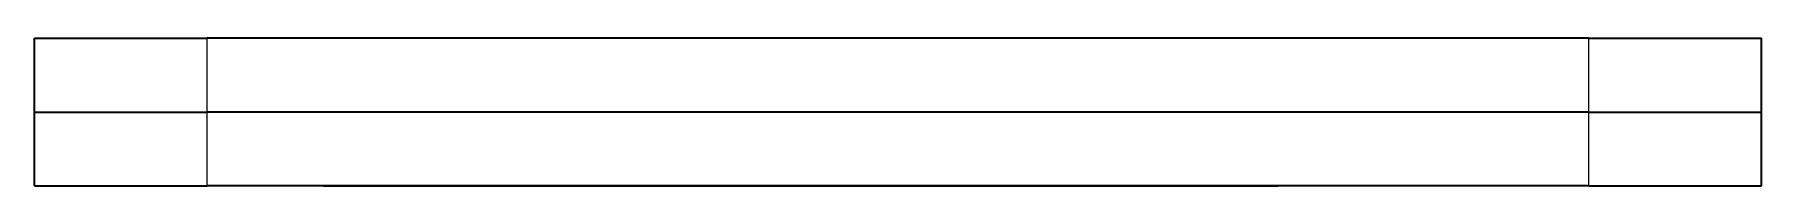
# Model space of a CAD drawing. Extents: x 342 to 941, y 168 to 756.
# Drawn here: x 559.5 to 629.5, y 168 to 174 of the extents above; entities that cross this region are included whole.
import ezdxf

# ---------------------------------------------------------------- set-up
doc = ezdxf.new("R2010")
doc.units = 0

msp = doc.modelspace()

# ---------------------------------------------------------------- linework, layer by layer
at = {"color": 7, "lineweight": 35, "ltscale": 0.075}
for p, q in [((559.5, 170.965), (559.5, 173.965)), ((629.5, 170.965), (629.5, 173.965)), ((559.5, 167.965), (559.5, 170.965)), ((629.5, 167.965), (629.5, 170.965))]:
    msp.add_line(p, q, dxfattribs=at)
at = {"color": 7, "lineweight": 35, "ltscale": 0.175}
for p, q in [((559.5, 173.965), (566.5, 173.965)), ((622.5, 173.965), (629.5, 173.965)), ((559.5, 170.965), (566.5, 170.965)), ((559.5, 170.965), (566.5, 170.965)), ((622.5, 170.965), (629.5, 170.965)), ((622.5, 170.965), (629.5, 170.965)), ((559.5, 167.965), (566.5, 167.965)), ((622.5, 167.965), (629.5, 167.965))]:
    msp.add_line(p, q, dxfattribs=at)
at = {"color": 7, "lineweight": 13, "ltscale": 0.075}
for p, q in [((566.5, 170.965), (566.5, 173.965)), ((622.5, 170.965), (622.5, 173.965)), ((566.5, 167.965), (566.5, 170.965)), ((622.5, 167.965), (622.5, 170.965))]:
    msp.add_line(p, q, dxfattribs=at)
at = {"color": 7, "lineweight": 35}
for p, q in [((622.5, 173.965), (566.5, 173.965)), ((622.5, 170.965), (566.5, 170.965)), ((622.5, 170.965), (566.5, 170.965)), ((622.5, 167.965), (566.5, 167.965))]:
    msp.add_line(p, q, dxfattribs=at)
at = {"color": 7, "lineweight": 35, "ltscale": 0.000759888}
msp.add_line((571.203, 167.965), (571.233, 167.965), dxfattribs=at)
at = {"color": 7, "lineweight": 35, "ltscale": 0.006125}
msp.add_line((571.233, 167.965), (571.478, 167.965), dxfattribs=at)
at = {"color": 7, "lineweight": 35, "ltscale": 0.032854}
msp.add_line((571.478, 167.965), (572.792, 167.965), dxfattribs=at)
at = {"color": 7, "lineweight": 35, "ltscale": 0.003442}
msp.add_line((571.61, 167.965), (571.748, 167.965), dxfattribs=at)
at = {"color": 7, "lineweight": 35, "ltscale": 0.004001}
msp.add_line((571.748, 167.965), (571.908, 167.965), dxfattribs=at)
at = {"color": 7, "lineweight": 35, "ltscale": 0.00103}
msp.add_line((571.908, 167.965), (571.949, 167.965), dxfattribs=at)
at = {"color": 7, "lineweight": 35, "ltscale": 0.03983}
msp.add_line((571.949, 167.965), (573.542, 167.965), dxfattribs=at)
at = {"color": 7, "lineweight": 35, "ltscale": 0.011586}
msp.add_line((572.098, 167.965), (572.562, 167.965), dxfattribs=at)
at = {"color": 7, "lineweight": 35, "ltscale": 0.000643921}
msp.add_line((572.562, 167.965), (572.587, 167.965), dxfattribs=at)
at = {"color": 7, "lineweight": 35, "ltscale": 0.029341}
msp.add_line((572.587, 167.965), (573.761, 167.965), dxfattribs=at)
at = {"color": 7, "lineweight": 35, "ltscale": 0.027982}
msp.add_line((572.78, 167.965), (573.899, 167.965), dxfattribs=at)
at = {"color": 7, "lineweight": 35, "ltscale": 0.000219727}
msp.add_line((572.792, 167.965), (572.801, 167.965), dxfattribs=at)
at = {"color": 7, "lineweight": 35, "ltscale": 0.00974}
msp.add_line((573.542, 167.965), (573.932, 167.965), dxfattribs=at)
at = {"color": 7, "lineweight": 35, "ltscale": 0.022057}
msp.add_line((573.761, 167.965), (574.643, 167.965), dxfattribs=at)
at = {"color": 7, "lineweight": 35, "ltscale": 0.001094}
msp.add_line((573.899, 167.965), (573.943, 167.965), dxfattribs=at)
at = {"color": 7, "lineweight": 35, "ltscale": 0.013594}
msp.add_line((573.932, 167.965), (574.475, 167.965), dxfattribs=at)
at = {"color": 7, "lineweight": 35, "ltscale": 0.029785}
msp.add_line((573.943, 167.965), (575.134, 167.965), dxfattribs=at)
at = {"color": 7, "lineweight": 35, "ltscale": 0.036832}
msp.add_line((574.203, 167.965), (575.677, 167.965), dxfattribs=at)
at = {"color": 7, "lineweight": 35, "ltscale": 0.024313}
msp.add_line((574.643, 167.965), (575.616, 167.965), dxfattribs=at)
at = {"color": 7, "lineweight": 35, "ltscale": 0.008844}
msp.add_line((575.134, 167.965), (575.488, 167.965), dxfattribs=at)
at = {"color": 7, "lineweight": 35, "ltscale": 0.024452}
msp.add_line((575.488, 167.965), (576.466, 167.965), dxfattribs=at)
at = {"color": 7, "lineweight": 35, "ltscale": 0.014256}
msp.add_line((575.677, 167.965), (576.247, 167.965), dxfattribs=at)
at = {"color": 7, "lineweight": 35, "ltscale": 0.035678}
msp.add_line((575.778, 167.965), (577.205, 167.965), dxfattribs=at)
at = {"color": 7, "lineweight": 35, "ltscale": 0.005476}
msp.add_line((575.831, 167.965), (576.05, 167.965), dxfattribs=at)
at = {"color": 7, "lineweight": 35, "ltscale": 0.00304}
msp.add_line((575.928, 167.965), (576.05, 167.965), dxfattribs=at)
at = {"color": 7, "lineweight": 35, "ltscale": 0.054837}
msp.add_line((575.959, 167.965), (578.153, 167.965), dxfattribs=at)
at = {"color": 7, "lineweight": 35, "ltscale": 0.002864}
msp.add_line((576.247, 167.965), (576.362, 167.965), dxfattribs=at)
at = {"color": 7, "lineweight": 35, "ltscale": 0.007703}
msp.add_line((576.362, 167.965), (576.67, 167.965), dxfattribs=at)
at = {"color": 7, "lineweight": 35, "ltscale": 0.008485}
msp.add_line((576.669, 167.965), (577.008, 167.965), dxfattribs=at)
at = {"color": 7, "lineweight": 35, "ltscale": 0.001273}
msp.add_line((577.008, 167.965), (577.059, 167.965), dxfattribs=at)
at = {"color": 7, "lineweight": 35, "ltscale": 0.05457}
msp.add_line((577.059, 167.965), (579.242, 167.965), dxfattribs=at)
at = {"color": 7, "lineweight": 35, "ltscale": 0.009538}
msp.add_line((577.205, 167.965), (577.586, 167.965), dxfattribs=at)
at = {"color": 7, "lineweight": 35, "ltscale": 0.031758}
msp.add_line((577.586, 167.965), (578.857, 167.965), dxfattribs=at)
at = {"color": 7, "lineweight": 35, "ltscale": 0.021529}
msp.add_line((578.153, 167.965), (579.014, 167.965), dxfattribs=at)
at = {"color": 7, "lineweight": 35, "ltscale": 0.054366}
msp.add_line((578.857, 167.965), (581.031, 167.965), dxfattribs=at)
at = {"color": 7, "lineweight": 35, "ltscale": 0.045633}
msp.add_line((579.014, 167.965), (580.839, 167.965), dxfattribs=at)
at = {"color": 7, "lineweight": 35, "ltscale": 0.09304}
msp.add_line((579.242, 167.965), (582.964, 167.965), dxfattribs=at)
at = {"color": 7, "lineweight": 35, "ltscale": 0.100073}
msp.add_line((580.839, 167.965), (584.842, 167.965), dxfattribs=at)
at = {"color": 7, "lineweight": 35, "ltscale": 0.07572}
msp.add_line((581.031, 167.965), (584.06, 167.965), dxfattribs=at)
at = {"color": 7, "lineweight": 35, "ltscale": 0.046956}
msp.add_line((582.964, 167.965), (584.842, 167.965), dxfattribs=at)
at = {"color": 7, "lineweight": 35, "ltscale": 0.019551}
msp.add_line((584.06, 167.965), (584.842, 167.965), dxfattribs=at)
at = {"color": 7, "lineweight": 35, "ltscale": 5.34058e-05}
msp.add_line((584.842, 167.965), (584.844, 167.965), dxfattribs=at)
at = {"color": 7, "lineweight": 35, "ltscale": 6.40869e-05}
msp.add_line((584.844, 167.965), (584.847, 167.965), dxfattribs=at)
at = {"color": 7, "lineweight": 35, "ltscale": 0.030658}
msp.add_line((584.847, 167.965), (586.073, 167.965), dxfattribs=at)
at = {"color": 7, "lineweight": 35, "ltscale": 0.00096283}
msp.add_line((584.864, 167.965), (584.902, 167.965), dxfattribs=at)
at = {"color": 7, "lineweight": 35, "ltscale": 0.001147}
msp.add_line((584.902, 167.965), (584.948, 167.965), dxfattribs=at)
at = {"color": 7, "lineweight": 35, "ltscale": 0.06644}
msp.add_line((584.926, 167.965), (587.583, 167.965), dxfattribs=at)
at = {"color": 7, "lineweight": 35, "ltscale": 0.000367737}
msp.add_line((584.948, 167.965), (584.963, 167.965), dxfattribs=at)
at = {"color": 7, "lineweight": 35, "ltscale": 0.012035}
msp.add_line((584.963, 167.965), (585.444, 167.965), dxfattribs=at)
at = {"color": 7, "lineweight": 35, "ltscale": 0.027884}
msp.add_line((585.015, 167.965), (586.131, 167.965), dxfattribs=at)
at = {"color": 7, "lineweight": 35, "ltscale": 0.026964}
msp.add_line((585.444, 167.965), (586.523, 167.965), dxfattribs=at)
at = {"color": 7, "lineweight": 35, "ltscale": 0.108295}
msp.add_line((585.494, 167.965), (589.825, 167.965), dxfattribs=at)
at = {"color": 7, "lineweight": 35, "ltscale": 0.048355}
msp.add_line((586.073, 167.965), (588.007, 167.965), dxfattribs=at)
at = {"color": 7, "lineweight": 35, "ltscale": 0.00638}
for p, q in [((586.131, 167.965), (586.386, 167.965)), ((586.523, 167.965), (586.778, 167.965))]:
    msp.add_line(p, q, dxfattribs=at)
at = {"color": 7, "lineweight": 35, "ltscale": 0.00014801}
msp.add_line((586.386, 167.965), (586.392, 167.965), dxfattribs=at)
at = {"color": 7, "lineweight": 35, "ltscale": 0.005635}
msp.add_line((586.392, 167.965), (586.617, 167.965), dxfattribs=at)
at = {"color": 7, "lineweight": 35, "ltscale": 0.003552}
msp.add_line((586.617, 167.965), (586.759, 167.965), dxfattribs=at)
at = {"color": 7, "lineweight": 35, "ltscale": 0.025957}
msp.add_line((586.778, 167.965), (587.816, 167.965), dxfattribs=at)
at = {"color": 7, "lineweight": 35, "ltscale": 0.074609}
msp.add_line((587.583, 167.965), (590.568, 167.965), dxfattribs=at)
at = {"color": 7, "lineweight": 35, "ltscale": 7.47681e-05}
msp.add_line((587.816, 167.965), (587.819, 167.965), dxfattribs=at)
at = {"color": 7, "lineweight": 35, "ltscale": 0.106824}
msp.add_line((587.956, 167.965), (592.229, 167.965), dxfattribs=at)
at = {"color": 7, "lineweight": 35, "ltscale": 0.048947}
msp.add_line((588.006, 167.965), (589.964, 167.965), dxfattribs=at)
at = {"color": 7, "lineweight": 35, "ltscale": 0.097304}
msp.add_line((589.825, 167.965), (593.717, 167.965), dxfattribs=at)
at = {"color": 7, "lineweight": 35, "ltscale": 0.115762}
msp.add_line((589.916, 167.965), (594.546, 167.965), dxfattribs=at)
at = {"color": 7, "lineweight": 35, "ltscale": 0.010402}
msp.add_line((589.964, 167.965), (590.38, 167.965), dxfattribs=at)
at = {"color": 7, "lineweight": 35, "ltscale": 0.022354}
msp.add_line((590.139, 167.965), (591.033, 167.965), dxfattribs=at)
at = {"color": 7, "lineweight": 35, "ltscale": 0.000358582}
msp.add_line((590.38, 167.965), (590.395, 167.965), dxfattribs=at)
at = {"color": 7, "lineweight": 35, "ltscale": 0.000985718}
msp.add_line((590.567, 167.965), (590.606, 167.965), dxfattribs=at)
at = {"color": 7, "lineweight": 35, "ltscale": 0.00997}
msp.add_line((590.606, 167.965), (591.005, 167.965), dxfattribs=at)
at = {"color": 7, "lineweight": 35, "ltscale": 0.008865}
msp.add_line((591.005, 167.965), (591.359, 167.965), dxfattribs=at)
at = {"color": 7, "lineweight": 35, "ltscale": 0.070714}
msp.add_line((591.033, 167.965), (593.862, 167.965), dxfattribs=at)
at = {"color": 7, "lineweight": 35, "ltscale": 0.028427}
msp.add_line((591.359, 167.965), (592.497, 167.965), dxfattribs=at)
at = {"color": 7, "lineweight": 35, "ltscale": 0.011519}
msp.add_line((592.229, 167.965), (592.69, 167.965), dxfattribs=at)
at = {"color": 7, "lineweight": 35, "ltscale": 0.003085}
msp.add_line((592.497, 167.965), (592.62, 167.965), dxfattribs=at)
at = {"color": 7, "lineweight": 35, "ltscale": 0.023331}
msp.add_line((592.62, 167.965), (593.553, 167.965), dxfattribs=at)
at = {"color": 7, "lineweight": 35, "ltscale": 0.116917}
msp.add_line((592.69, 167.965), (597.367, 167.965), dxfattribs=at)
at = {"color": 7, "lineweight": 35, "ltscale": 0.00298}
msp.add_line((593.553, 167.965), (593.672, 167.965), dxfattribs=at)
at = {"color": 7, "lineweight": 35, "ltscale": 0.005492}
msp.add_line((593.672, 167.965), (593.892, 167.965), dxfattribs=at)
at = {"color": 7, "lineweight": 35, "ltscale": 0.009059}
msp.add_line((593.717, 167.965), (594.08, 167.965), dxfattribs=at)
at = {"color": 7, "lineweight": 35, "ltscale": 0.012338}
msp.add_line((593.862, 167.965), (594.355, 167.965), dxfattribs=at)
at = {"color": 7, "lineweight": 35, "ltscale": 0.056543}
msp.add_line((594.08, 167.965), (596.342, 167.965), dxfattribs=at)
at = {"color": 7, "lineweight": 35, "ltscale": 0.111234}
msp.add_line((594.355, 167.965), (598.805, 167.965), dxfattribs=at)
at = {"color": 7, "lineweight": 35, "ltscale": 0.108907}
msp.add_line((594.546, 167.965), (598.903, 167.965), dxfattribs=at)
at = {"color": 7, "lineweight": 35, "ltscale": 0.034071}
msp.add_line((596.342, 167.965), (597.704, 167.965), dxfattribs=at)
at = {"color": 7, "lineweight": 35, "ltscale": 0.009445}
msp.add_line((597.367, 167.965), (597.744, 167.965), dxfattribs=at)
at = {"color": 7, "lineweight": 35, "ltscale": 0.0035}
msp.add_line((597.744, 167.965), (597.884, 167.965), dxfattribs=at)
at = {"color": 7, "lineweight": 35, "ltscale": 0.000857544}
msp.add_line((597.884, 167.965), (597.919, 167.965), dxfattribs=at)
at = {"color": 7, "lineweight": 35, "ltscale": 0.050726}
msp.add_line((597.919, 167.965), (599.948, 167.965), dxfattribs=at)
at = {"color": 7, "lineweight": 35, "ltscale": 0.018347}
msp.add_line((598.652, 167.965), (599.386, 167.965), dxfattribs=at)
at = {"color": 7, "lineweight": 35, "ltscale": 0.017778}
msp.add_line((598.805, 167.965), (599.516, 167.965), dxfattribs=at)
at = {"color": 7, "lineweight": 35, "ltscale": 0.10311}
msp.add_line((598.903, 167.965), (603.027, 167.965), dxfattribs=at)
at = {"color": 7, "lineweight": 35, "ltscale": 0.109853}
msp.add_line((599.386, 167.965), (603.78, 167.965), dxfattribs=at)
at = {"color": 7, "lineweight": 35, "ltscale": 0.017972}
msp.add_line((599.516, 167.965), (600.235, 167.965), dxfattribs=at)
at = {"color": 7, "lineweight": 35, "ltscale": 0.001326}
msp.add_line((599.948, 167.965), (600.001, 167.965), dxfattribs=at)
at = {"color": 7, "lineweight": 35, "ltscale": 0.016109}
msp.add_line((600.001, 167.965), (600.645, 167.965), dxfattribs=at)
at = {"color": 7, "lineweight": 35, "ltscale": 0.080821}
msp.add_line((600.235, 167.965), (603.468, 167.965), dxfattribs=at)
at = {"color": 7, "lineweight": 35, "ltscale": 0.047441}
msp.add_line((600.645, 167.965), (602.543, 167.965), dxfattribs=at)
at = {"color": 7, "lineweight": 35, "ltscale": 0.008774}
msp.add_line((602.543, 167.965), (602.894, 167.965), dxfattribs=at)
at = {"color": 7, "lineweight": 35, "ltscale": 0.000794983}
msp.add_line((603.027, 167.965), (603.059, 167.965), dxfattribs=at)
at = {"color": 7, "lineweight": 35, "ltscale": 0.018225}
msp.add_line((603.059, 167.965), (603.788, 167.965), dxfattribs=at)
at = {"color": 7, "lineweight": 35, "ltscale": 0.090034}
msp.add_line((603.668, 167.965), (607.27, 167.965), dxfattribs=at)
at = {"color": 7, "lineweight": 35, "ltscale": 0.038921}
msp.add_line((603.788, 167.965), (605.345, 167.965), dxfattribs=at)
at = {"color": 7, "lineweight": 35, "ltscale": 0.043159}
msp.add_line((603.788, 167.965), (605.514, 167.965), dxfattribs=at)
at = {"color": 7, "lineweight": 35, "ltscale": 0.000294495}
msp.add_line((605.514, 167.965), (605.526, 167.965), dxfattribs=at)
at = {"color": 7, "lineweight": 35, "ltscale": 0.002016}
msp.add_line((605.526, 167.965), (605.607, 167.965), dxfattribs=at)
at = {"color": 7, "lineweight": 35, "ltscale": 0.013298}
msp.add_line((605.607, 167.965), (606.138, 167.965), dxfattribs=at)
at = {"color": 7, "lineweight": 35, "ltscale": 0.024202}
msp.add_line((606.138, 167.965), (607.107, 167.965), dxfattribs=at)
at = {"color": 7, "lineweight": 35, "ltscale": 0.08076}
msp.add_line((606.342, 167.965), (609.573, 167.965), dxfattribs=at)
at = {"color": 7, "lineweight": 35, "ltscale": 0.001318}
msp.add_line((607.27, 167.965), (607.322, 167.965), dxfattribs=at)
at = {"color": 7, "lineweight": 35, "ltscale": 0.047789}
msp.add_line((607.322, 167.965), (609.234, 167.965), dxfattribs=at)
at = {"color": 7, "lineweight": 35, "ltscale": 0.006641}
msp.add_line((609.234, 167.965), (609.499, 167.965), dxfattribs=at)
at = {"color": 7, "lineweight": 35, "ltscale": 0.009471}
msp.add_line((609.499, 167.965), (609.878, 167.965), dxfattribs=at)
at = {"color": 7, "lineweight": 35, "ltscale": 0.008212}
msp.add_line((609.573, 167.965), (609.901, 167.965), dxfattribs=at)
at = {"color": 7, "lineweight": 35, "ltscale": 0.000318909}
msp.add_line((615.369, 167.965), (615.357, 167.965), dxfattribs=at)
at = {"color": 7, "lineweight": 35, "ltscale": 0.0009552}
msp.add_line((615.407, 167.965), (615.369, 167.965), dxfattribs=at)
at = {"color": 7, "lineweight": 35, "ltscale": 0.011644}
msp.add_line((615.873, 167.965), (615.407, 167.965), dxfattribs=at)
at = {"color": 7, "lineweight": 35, "ltscale": 0.005928}
msp.add_line((616.11, 167.965), (615.873, 167.965), dxfattribs=at)
at = {"color": 7, "lineweight": 35, "ltscale": 0.000817871}
msp.add_line((616.143, 167.965), (616.11, 167.965), dxfattribs=at)
at = {"color": 7, "lineweight": 35, "ltscale": 0.019073}
msp.add_line((616.907, 167.965), (616.144, 167.965), dxfattribs=at)
at = {"color": 7, "lineweight": 35, "ltscale": 0.019252}
msp.add_line((617.677, 167.965), (616.907, 167.965), dxfattribs=at)

doc.saveas('drawing.dxf')
